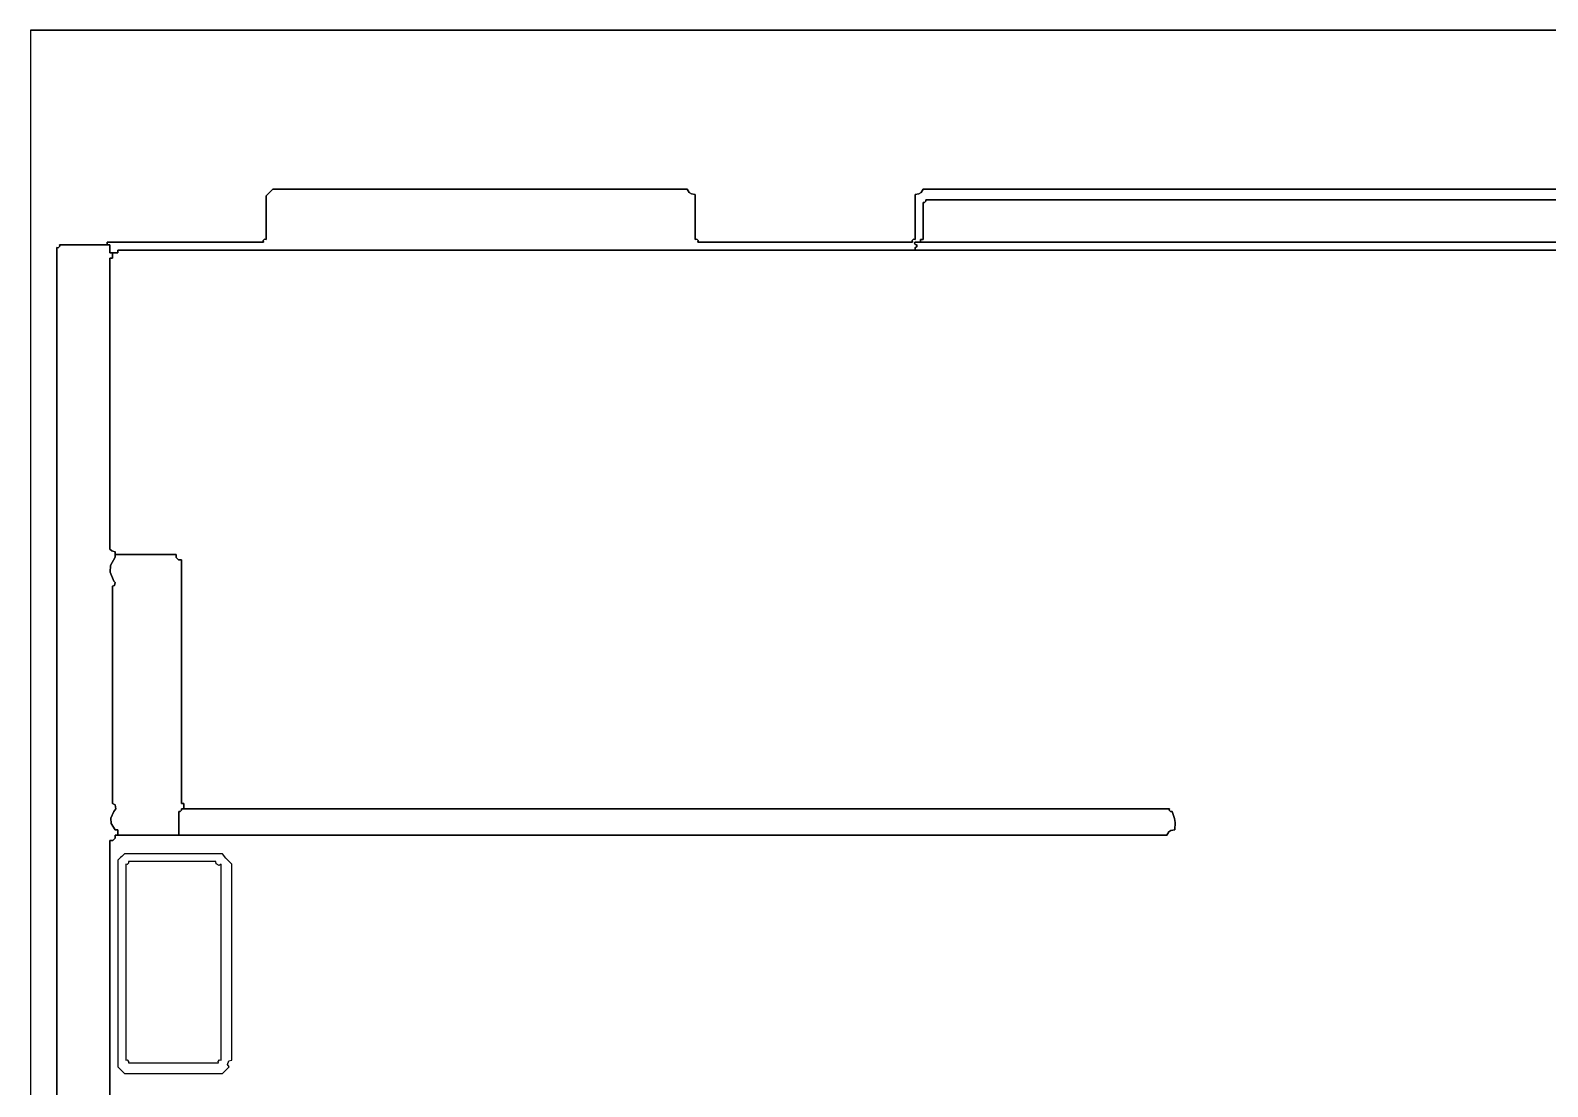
# Model space of a CAD drawing. Extents: x 0 to 5.85, y 0 to 5.4.
# Drawn here: x 0.003 to 1.913, y 4.068 to 5.398 of the extents above; entities that cross this region are included whole.
import ezdxf

# ---------------------------------------------------------------- set-up
doc = ezdxf.new("R2010")
doc.units = 0
doc.header["$LTSCALE"] = 0.40404
doc.layers.get('0').update_dxf_attribs({"linetype": 'CONTINUOUS'})

msp = doc.modelspace()

# ---------------------------------------------------------------- linework, layer by layer
for p, q in [((2.263913, 5.398049), (0.003334, 5.398049)), ((0.003334, 5.398049), (2.263913, 5.398049)), ((2.263913, 5.398049), (0.003334, 5.398049)), ((0.003334, 5.398049), (0.003334, 3.237495)), ((0.305078, 5.194663), (0.303411, 5.192996)), ((0.303411, 5.192996), (0.305078, 5.194663)), ((0.308412, 5.197997), (0.305078, 5.194663)), ((0.305078, 5.194663), (0.308412, 5.197997)), ((0.517132, 5.197997), (0.308412, 5.197997)), ((0.308412, 5.197997), (0.517132, 5.197997)), ((0.621492, 5.197997), (0.517132, 5.197997)), ((0.517132, 5.197997), (0.621492, 5.197997)), ((0.830213, 5.197997), (0.621492, 5.197997)), ((0.621492, 5.197997), (0.830213, 5.197997)), ((0.832714, 5.19389), (0.830213, 5.197997)), ((0.830213, 5.197997), (0.832714, 5.19389)), ((1.126955, 5.197997), (1.124454, 5.19389)), ((1.124454, 5.19389), (1.126955, 5.197997)), ((1.67843, 5.197997), (1.126955, 5.197997)), ((1.126955, 5.197997), (1.67843, 5.197997)), ((1.954167, 5.197997), (1.67843, 5.197997)), ((1.67843, 5.197997), (1.954167, 5.197997)), ((0.303411, 5.192996), (0.300077, 5.189662)), ((0.300077, 5.189662), (0.303411, 5.192996)), ((0.300077, 5.189662), (0.300077, 5.167656)), ((0.300077, 5.167656), (0.300077, 5.189662)), ((0.835462, 5.192058), (0.832714, 5.19389)), ((0.832714, 5.19389), (0.835462, 5.192058)), ((0.840215, 5.191329), (0.835462, 5.192058)), ((0.835462, 5.192058), (0.840215, 5.191329)), ((0.840215, 5.168657), (0.840215, 5.191329)), ((0.840215, 5.191329), (0.840215, 5.168657)), ((1.121706, 5.192058), (1.116953, 5.191329)), ((1.116953, 5.191329), (1.121706, 5.192058)), ((1.116953, 5.191329), (1.116953, 5.168657)), ((1.116953, 5.168657), (1.116953, 5.191329)), ((1.124454, 5.19389), (1.121706, 5.192058)), ((1.121706, 5.192058), (1.124454, 5.19389)), ((1.126955, 5.162655), (1.126955, 5.181326)), ((1.126955, 5.181326), (1.128815, 5.181011)), ((1.128815, 5.181011), (1.126955, 5.181326)), ((1.126955, 5.181326), (1.126955, 5.162655)), ((1.128815, 5.181011), (1.130605, 5.182801)), ((1.130605, 5.182801), (1.128815, 5.181011)), ((1.130605, 5.182801), (1.130289, 5.184661)), ((1.130289, 5.184661), (1.67843, 5.184661)), ((1.67843, 5.184661), (1.130289, 5.184661)), ((1.130289, 5.184661), (1.130605, 5.182801)), ((1.67843, 5.184661), (1.9525, 5.184661)), ((1.9525, 5.184661), (1.67843, 5.184661)), ((0.300077, 5.167656), (0.300077, 5.156653)), ((0.300077, 5.156653), (0.300077, 5.167656)), ((0.300077, 5.156653), (0.300077, 5.134648)), ((0.300077, 5.134648), (0.300077, 5.156653)), ((0.840215, 5.15732), (0.840215, 5.168657)), ((0.840215, 5.168657), (0.840215, 5.15732)), ((0.840215, 5.134648), (0.840215, 5.15732)), ((0.840215, 5.15732), (0.840215, 5.134648)), ((1.116953, 5.168657), (1.116953, 5.15732)), ((1.116953, 5.15732), (1.116953, 5.168657)), ((1.116953, 5.15732), (1.116953, 5.134648)), ((1.116953, 5.134648), (1.116953, 5.15732)), ((1.126955, 5.153319), (1.126955, 5.162655)), ((1.126955, 5.162655), (1.126955, 5.153319)), ((1.126955, 5.134648), (1.126955, 5.153319)), ((1.126955, 5.153319), (1.126955, 5.134648)), ((0.036676, 3.185482), (0.036676, 5.124645)), ((0.036676, 5.124645), (0.038519, 5.124244)), ((0.038519, 5.124244), (0.036676, 5.124645)), ((0.036676, 5.124645), (0.036676, 3.185482)), ((0.038519, 5.124244), (0.040412, 5.126137)), ((0.040412, 5.126137), (0.038519, 5.124244)), ((0.040412, 5.126137), (0.04001, 5.127979)), ((0.04001, 5.127979), (0.100026, 5.127979)), ((0.100026, 5.127979), (0.04001, 5.127979)), ((0.04001, 5.127979), (0.100026, 5.127979)), ((0.10336, 5.127979), (0.04001, 5.127979)), ((0.04001, 5.127979), (0.10336, 5.127979)), ((0.10336, 5.127979), (0.04001, 5.127979)), ((0.04001, 5.127979), (0.040412, 5.126137)), ((0.178712, 5.131314), (0.100026, 5.131314)), ((0.100026, 5.131314), (0.100026, 5.127979)), ((0.100026, 5.127979), (0.100026, 5.131314)), ((0.100026, 5.131314), (0.100026, 5.127979)), ((0.100026, 5.127979), (0.100026, 5.131314)), ((0.100026, 5.131314), (0.100026, 5.127979)), ((0.100026, 5.127979), (0.100026, 5.131314)), ((0.100026, 5.131314), (0.178712, 5.131314)), ((0.100026, 5.127979), (0.10336, 5.127979)), ((0.10336, 5.127979), (0.100026, 5.127979)), ((0.100026, 5.127979), (0.10336, 5.127979)), ((0.10336, 5.127979), (0.10336, 5.123978)), ((0.10336, 5.123978), (0.10336, 5.127979)), ((0.10336, 5.123978), (0.10336, 5.121978)), ((0.10336, 5.121978), (0.10336, 5.123978)), ((0.10336, 5.121978), (0.10336, 5.117977)), ((0.10336, 5.117977), (0.10336, 5.121978)), ((0.113362, 5.119977), (0.113362, 5.121311)), ((0.113362, 5.121311), (1.116953, 5.121311)), ((1.116953, 5.121311), (0.113362, 5.121311)), ((0.113362, 5.121311), (1.116953, 5.121311)), ((2.774043, 5.121311), (0.113362, 5.121311)), ((0.113362, 5.121311), (2.774043, 5.121311)), ((2.774043, 5.121311), (0.113362, 5.121311)), ((0.113362, 5.121311), (0.113362, 5.119977)), ((0.113362, 5.119311), (0.113362, 5.119977)), ((0.113362, 5.119977), (0.113362, 5.119311)), ((0.113362, 5.117977), (0.113362, 5.119311)), ((0.113362, 5.119311), (0.113362, 5.117977)), ((0.218056, 5.131314), (0.178712, 5.131314)), ((0.178712, 5.131314), (0.218056, 5.131314)), ((0.296743, 5.131314), (0.218056, 5.131314)), ((0.218056, 5.131314), (0.296743, 5.131314)), ((0.298217, 5.134963), (0.296427, 5.133173)), ((0.296427, 5.133173), (0.298217, 5.134963)), ((0.296427, 5.133173), (0.296743, 5.131314)), ((0.296743, 5.131314), (0.296427, 5.133173)), ((0.300077, 5.134648), (0.298217, 5.134963)), ((0.298217, 5.134963), (0.300077, 5.134648)), ((0.842075, 5.134963), (0.840215, 5.134648)), ((0.840215, 5.134648), (0.842075, 5.134963)), ((0.843865, 5.133173), (0.842075, 5.134963)), ((0.842075, 5.134963), (0.843865, 5.133173)), ((0.843549, 5.131314), (0.843865, 5.133173)), ((0.843865, 5.133173), (0.843549, 5.131314)), ((0.951577, 5.131314), (0.843549, 5.131314)), ((0.843549, 5.131314), (0.951577, 5.131314)), ((1.005591, 5.131314), (0.951577, 5.131314)), ((0.951577, 5.131314), (1.005591, 5.131314)), ((1.113618, 5.131314), (1.005591, 5.131314)), ((1.005591, 5.131314), (1.113618, 5.131314)), ((1.115093, 5.134963), (1.113303, 5.133173)), ((1.113303, 5.133173), (1.115093, 5.134963)), ((1.113303, 5.133173), (1.113618, 5.131314)), ((1.113618, 5.131314), (1.113303, 5.133173)), ((1.116953, 5.134648), (1.115093, 5.134963)), ((1.115093, 5.134963), (1.116953, 5.134648)), ((1.116191, 5.130032), (1.116953, 5.131314)), ((1.116953, 5.131314), (1.116191, 5.130032)), ((1.117137, 5.128139), (1.116191, 5.130032)), ((1.116191, 5.130032), (1.117137, 5.128139)), ((1.116953, 5.131314), (1.123621, 5.131314)), ((1.123621, 5.131314), (1.116953, 5.131314)), ((1.116953, 5.131314), (1.123621, 5.131314)), ((2.503974, 5.131314), (1.116953, 5.131314)), ((1.116953, 5.131314), (2.503974, 5.131314)), ((2.503974, 5.131314), (1.116953, 5.131314)), ((1.116953, 5.124645), (1.11843, 5.124846)), ((1.11843, 5.124846), (1.116953, 5.124645)), ((1.116953, 5.121311), (1.116953, 5.124645)), ((1.116953, 5.124645), (1.116953, 5.121311)), ((1.116953, 5.121311), (1.116953, 5.124645)), ((1.116953, 5.124645), (1.116953, 5.121311)), ((1.116953, 5.121311), (1.116953, 5.124645)), ((1.116953, 5.124645), (1.116953, 5.121311)), ((1.116953, 5.121311), (2.513977, 5.121311)), ((2.513977, 5.121311), (1.116953, 5.121311)), ((1.116953, 5.121311), (2.513977, 5.121311)), ((1.11862, 5.127979), (1.117137, 5.128139)), ((1.117137, 5.128139), (1.11862, 5.127979)), ((1.11843, 5.124846), (1.119345, 5.126677)), ((1.119345, 5.126677), (1.11843, 5.124846)), ((1.119345, 5.126677), (1.11862, 5.127979)), ((1.11862, 5.127979), (1.119345, 5.126677)), ((1.123621, 5.131314), (1.123621, 5.134648)), ((1.123621, 5.134648), (1.123621, 5.131314)), ((1.123621, 5.131314), (1.123621, 5.134648)), ((1.123621, 5.134648), (1.124955, 5.134648)), ((1.124955, 5.134648), (1.123621, 5.134648)), ((1.123621, 5.134648), (1.123621, 5.131314)), ((1.123621, 5.131314), (1.123621, 5.134648)), ((1.123621, 5.134648), (1.123621, 5.131314)), ((1.123621, 5.131314), (2.503974, 5.131314)), ((2.503974, 5.131314), (1.123621, 5.131314)), ((1.123621, 5.131314), (2.503974, 5.131314)), ((1.124955, 5.134648), (1.125621, 5.134648)), ((1.125621, 5.134648), (1.124955, 5.134648)), ((1.125621, 5.134648), (1.126955, 5.134648)), ((1.126955, 5.134648), (1.125621, 5.134648)), ((0.10336, 5.117977), (0.113362, 5.117977)), ((0.113362, 5.117977), (0.10336, 5.117977)), ((0.10336, 5.117977), (0.113362, 5.117977)), ((0.106694, 5.117977), (0.10336, 5.117977)), ((0.10336, 5.117977), (0.106694, 5.117977)), ((0.106694, 5.117977), (0.10336, 5.117977)), ((0.104693, 5.111308), (0.10336, 5.111308)), ((0.10336, 5.111308), (0.10336, 4.964604)), ((0.10336, 4.964604), (0.10336, 5.111308)), ((0.10336, 5.111308), (0.104693, 5.111308)), ((0.10536, 5.111308), (0.104693, 5.111308)), ((0.104693, 5.111308), (0.10536, 5.111308)), ((0.106694, 5.111308), (0.10536, 5.111308)), ((0.10536, 5.111308), (0.106694, 5.111308)), ((0.113362, 5.117977), (0.106694, 5.117977)), ((0.106694, 5.117977), (0.113362, 5.117977)), ((0.113362, 5.117977), (0.106694, 5.117977)), ((0.106694, 5.117977), (0.106694, 5.111308)), ((0.106694, 5.111308), (0.106694, 5.117977)), ((0.106694, 5.117977), (0.106694, 5.111308)), ((0.106694, 5.111308), (0.106694, 5.117977)), ((0.106694, 5.117977), (0.106694, 5.111308)), ((0.106694, 5.111308), (0.106694, 5.117977)), ((0.10336, 4.964604), (0.10336, 4.891252)), ((0.10336, 4.891252), (0.10336, 4.964604)), ((0.10336, 4.891252), (0.10336, 4.744548)), ((0.10336, 4.744548), (0.10336, 4.891252)), ((0.10336, 4.744548), (0.105716, 4.74272)), ((0.105716, 4.74272), (0.10336, 4.744548)), ((0.105716, 4.74272), (0.107152, 4.742002)), ((0.107152, 4.742002), (0.105716, 4.74272)), ((0.107152, 4.742002), (0.110028, 4.741214)), ((0.110028, 4.741214), (0.107152, 4.742002)), ((0.110028, 4.741214), (0.110028, 4.73788)), ((0.110028, 4.73788), (0.110028, 4.741214)), ((0.110028, 4.741214), (0.110028, 4.73788)), ((0.110028, 4.734545), (0.110028, 4.741214)), ((0.110028, 4.741214), (0.110028, 4.734545)), ((0.110028, 4.734545), (0.110028, 4.741214)), ((0.110028, 4.73788), (0.186714, 4.73788)), ((0.186714, 4.73788), (0.110028, 4.73788)), ((0.110028, 4.73788), (0.186714, 4.73788)), ((0.186714, 4.73788), (0.110028, 4.73788)), ((0.110028, 4.73788), (0.186714, 4.73788)), ((0.186714, 4.73788), (0.110028, 4.73788)), ((0.110028, 4.73788), (0.110028, 4.734545)), ((0.110028, 4.734545), (0.110028, 4.73788)), ((0.110028, 4.73788), (0.110028, 4.734545)), ((0.186714, 4.73788), (0.186848, 4.73411)), ((0.186848, 4.73411), (0.186714, 4.73788)), ((0.104148, 4.72406), (0.103678, 4.71561)), ((0.103678, 4.71561), (0.104148, 4.72406)), ((0.110028, 4.734545), (0.104148, 4.72406)), ((0.104148, 4.72406), (0.110028, 4.734545)), ((0.186848, 4.73411), (0.189613, 4.731345)), ((0.189613, 4.731345), (0.186848, 4.73411)), ((0.189613, 4.731345), (0.193383, 4.731211)), ((0.193383, 4.731211), (0.189613, 4.731345)), ((0.193383, 4.731211), (0.193383, 4.608513)), ((0.193383, 4.608513), (0.193383, 4.731211)), ((0.103678, 4.71561), (0.108361, 4.704538)), ((0.108361, 4.704538), (0.103678, 4.71561)), ((0.109273, 4.698823), (0.106694, 4.697869)), ((0.106694, 4.697869), (0.109273, 4.698823)), ((0.108361, 4.704538), (0.110187, 4.702482)), ((0.110187, 4.702482), (0.108361, 4.704538)), ((0.110187, 4.702482), (0.109273, 4.698823)), ((0.109273, 4.698823), (0.110187, 4.702482)), ((0.106694, 4.697869), (0.106694, 4.588508)), ((0.106694, 4.588508), (0.106694, 4.697869)), ((0.193383, 4.608513), (0.193383, 4.547164)), ((0.193383, 4.547164), (0.193383, 4.608513)), ((0.106694, 4.588508), (0.106694, 4.533827)), ((0.106694, 4.533827), (0.106694, 4.588508)), ((0.193383, 4.547164), (0.193383, 4.424466)), ((0.193383, 4.424466), (0.193383, 4.547164)), ((0.106694, 4.533827), (0.106694, 4.424466)), ((0.106694, 4.424466), (0.106694, 4.533827)), ((0.108361, 4.414463), (0.104736, 4.405834)), ((0.104736, 4.405834), (0.108361, 4.414463)), ((0.106694, 4.424466), (0.110271, 4.422553)), ((0.110271, 4.422553), (0.106694, 4.424466)), ((0.111124, 4.417433), (0.108361, 4.414463)), ((0.108361, 4.414463), (0.111124, 4.417433)), ((0.110271, 4.422553), (0.111124, 4.417433)), ((0.111124, 4.417433), (0.110271, 4.422553)), ((0.191891, 4.414062), (0.190049, 4.414463)), ((0.190049, 4.414463), (0.190049, 4.384456)), ((0.190049, 4.384456), (0.190049, 4.414463)), ((0.190049, 4.414463), (0.190049, 4.384456)), ((0.190049, 4.384456), (0.190049, 4.414463)), ((0.190049, 4.414463), (0.190049, 4.384456)), ((0.190049, 4.384456), (0.190049, 4.414463)), ((0.190049, 4.414463), (0.191891, 4.414062)), ((0.193785, 4.415955), (0.191891, 4.414062)), ((0.191891, 4.414062), (0.193785, 4.415955)), ((0.193383, 4.424466), (0.194717, 4.424466)), ((0.194717, 4.424466), (0.193383, 4.424466)), ((1.437035, 4.417798), (0.193383, 4.417798)), ((0.193383, 4.417798), (1.437035, 4.417798)), ((1.437035, 4.417798), (0.193383, 4.417798)), ((0.193383, 4.417798), (0.193785, 4.415955)), ((0.193785, 4.415955), (0.193383, 4.417798)), ((0.193383, 4.417798), (0.196717, 4.417798)), ((0.196717, 4.417798), (0.193383, 4.417798)), ((0.193383, 4.417798), (0.196717, 4.417798)), ((0.194717, 4.424466), (0.195383, 4.424466)), ((0.195383, 4.424466), (0.194717, 4.424466)), ((0.195383, 4.424466), (0.196717, 4.424466)), ((0.196717, 4.424466), (0.195383, 4.424466)), ((0.196717, 4.424466), (0.196717, 4.417798)), ((0.196717, 4.417798), (0.196717, 4.424466)), ((0.196717, 4.424466), (0.196717, 4.417798)), ((0.196717, 4.417798), (0.196717, 4.424466)), ((0.196717, 4.424466), (0.196717, 4.417798)), ((0.196717, 4.417798), (0.196717, 4.424466)), ((0.196717, 4.417798), (1.437035, 4.417798)), ((1.437035, 4.417798), (0.196717, 4.417798)), ((0.196717, 4.417798), (1.437035, 4.417798)), ((1.437035, 4.417798), (1.436633, 4.415955)), ((1.436633, 4.415955), (1.437035, 4.417798)), ((1.436633, 4.415955), (1.438526, 4.414062)), ((1.438526, 4.414062), (1.436633, 4.415955)), ((1.438526, 4.414062), (1.440369, 4.414463)), ((1.440369, 4.414463), (1.438526, 4.414062)), ((1.440369, 4.414463), (1.443352, 4.405517)), ((1.443352, 4.405517), (1.440369, 4.414463)), ((0.104736, 4.405834), (0.105213, 4.39915)), ((0.105213, 4.39915), (0.104736, 4.405834)), ((0.105213, 4.39915), (0.110028, 4.391124)), ((0.110028, 4.391124), (0.105213, 4.39915)), ((1.443352, 4.405517), (1.444062, 4.400548)), ((1.444062, 4.400548), (1.443352, 4.405517)), ((1.444062, 4.400548), (1.443703, 4.391124)), ((1.443703, 4.391124), (1.444062, 4.400548)), ((0.10713, 4.377921), (0.10336, 4.377787)), ((0.10336, 4.377787), (0.10713, 4.377921)), ((0.10336, 4.377787), (0.10336, 3.913669)), ((0.10336, 3.913669), (0.10336, 4.377787)), ((0.109895, 4.380686), (0.10713, 4.377921)), ((0.10713, 4.377921), (0.109895, 4.380686)), ((0.110028, 4.384456), (0.109895, 4.380686)), ((0.109895, 4.380686), (0.110028, 4.384456)), ((0.110028, 4.391124), (0.111362, 4.391124)), ((0.111362, 4.391124), (0.110028, 4.391124)), ((1.4337, 4.384456), (0.110028, 4.384456)), ((0.110028, 4.384456), (1.4337, 4.384456)), ((1.4337, 4.384456), (0.110028, 4.384456)), ((0.110028, 4.384456), (0.113362, 4.384456)), ((0.113362, 4.384456), (0.110028, 4.384456)), ((0.110028, 4.384456), (0.113362, 4.384456)), ((0.111362, 4.391124), (0.112029, 4.391124)), ((0.112029, 4.391124), (0.111362, 4.391124)), ((0.112029, 4.391124), (0.113362, 4.391124)), ((0.113362, 4.391124), (0.112029, 4.391124)), ((0.113362, 4.391124), (0.113362, 4.384456)), ((0.113362, 4.384456), (0.113362, 4.391124)), ((0.113362, 4.391124), (0.113362, 4.384456)), ((0.113362, 4.384456), (0.113362, 4.391124)), ((0.113362, 4.391124), (0.113362, 4.384456)), ((0.113362, 4.384456), (0.113362, 4.391124)), ((0.113362, 4.384456), (0.190049, 4.384456)), ((0.190049, 4.384456), (0.113362, 4.384456)), ((0.113362, 4.384456), (0.190049, 4.384456)), ((0.190049, 4.384456), (1.4337, 4.384456)), ((1.4337, 4.384456), (0.190049, 4.384456)), ((0.190049, 4.384456), (1.4337, 4.384456)), ((1.436201, 4.388563), (1.4337, 4.384456)), ((1.4337, 4.384456), (1.436201, 4.388563)), ((1.43895, 4.390395), (1.436201, 4.388563)), ((1.436201, 4.388563), (1.43895, 4.390395)), ((1.443703, 4.391124), (1.43895, 4.390395)), ((1.43895, 4.390395), (1.443703, 4.391124)), ((0.116697, 4.356115), (0.113362, 4.352781)), ((0.118364, 4.357782), (0.116697, 4.356115)), ((0.121698, 4.361116), (0.118364, 4.357782)), ((0.171044, 4.361116), (0.121698, 4.361116)), ((0.195717, 4.361116), (0.171044, 4.361116)), ((0.245063, 4.361116), (0.195717, 4.361116)), ((0.249393, 4.355504), (0.245063, 4.361116)), ((0.251744, 4.352816), (0.249393, 4.355504)), ((0.113362, 4.352781), (0.113362, 4.248754)), ((0.125224, 4.347464), (0.123365, 4.34778)), ((0.123365, 4.34778), (0.123365, 4.249088)), ((0.127015, 4.349254), (0.125224, 4.347464)), ((0.17071, 4.351114), (0.126699, 4.351114)), ((0.126699, 4.351114), (0.127015, 4.349254)), ((0.192716, 4.351114), (0.17071, 4.351114)), ((0.236727, 4.351114), (0.192716, 4.351114)), ((0.237046, 4.348149), (0.236727, 4.351114)), ((0.240832, 4.346256), (0.237046, 4.348149)), ((0.243396, 4.34778), (0.240832, 4.346256)), ((0.243396, 4.249088), (0.243396, 4.34778)), ((0.256732, 4.34778), (0.251744, 4.352816)), ((0.256732, 4.249088), (0.256732, 4.34778)), ((0.113362, 4.248754), (0.113362, 4.196741)), ((0.123365, 4.249088), (0.123365, 4.199742)), ((0.243396, 4.199742), (0.243396, 4.249088)), ((0.256732, 4.199742), (0.256732, 4.249088)), ((0.113362, 4.196741), (0.113362, 4.092714)), ((0.123365, 4.199742), (0.123365, 4.10105)), ((0.243396, 4.10105), (0.243396, 4.199742)), ((0.256732, 4.10105), (0.256732, 4.199742)), ((0.113362, 4.092714), (0.116697, 4.08938)), ((0.116697, 4.08938), (0.118364, 4.087713)), ((0.118364, 4.087713), (0.121698, 4.084379)), ((0.123365, 4.10105), (0.125224, 4.101366)), ((0.125224, 4.101366), (0.127015, 4.099575)), ((0.127015, 4.099575), (0.126699, 4.097716)), ((0.126699, 4.097716), (0.172044, 4.097716)), ((0.172044, 4.097716), (0.194717, 4.097716)), ((0.194717, 4.097716), (0.240061, 4.097716)), ((0.239746, 4.099575), (0.241536, 4.101366)), ((0.240061, 4.097716), (0.239746, 4.099575)), ((0.241536, 4.101366), (0.243396, 4.10105)), ((0.245063, 4.084379), (0.248397, 4.087713)), ((0.248397, 4.087713), (0.250064, 4.08938)), ((0.250064, 4.08938), (0.253398, 4.092714)), ((0.251478, 4.095749), (0.253249, 4.100177)), ((0.253398, 4.092714), (0.251478, 4.095749)), ((0.253249, 4.100177), (0.256732, 4.10105)), ((0.121698, 4.084379), (0.171044, 4.084379)), ((0.171044, 4.084379), (0.195717, 4.084379)), ((0.195717, 4.084379), (0.245063, 4.084379))]:
    msp.add_line(p, q)

doc.saveas('drawing.dxf')
